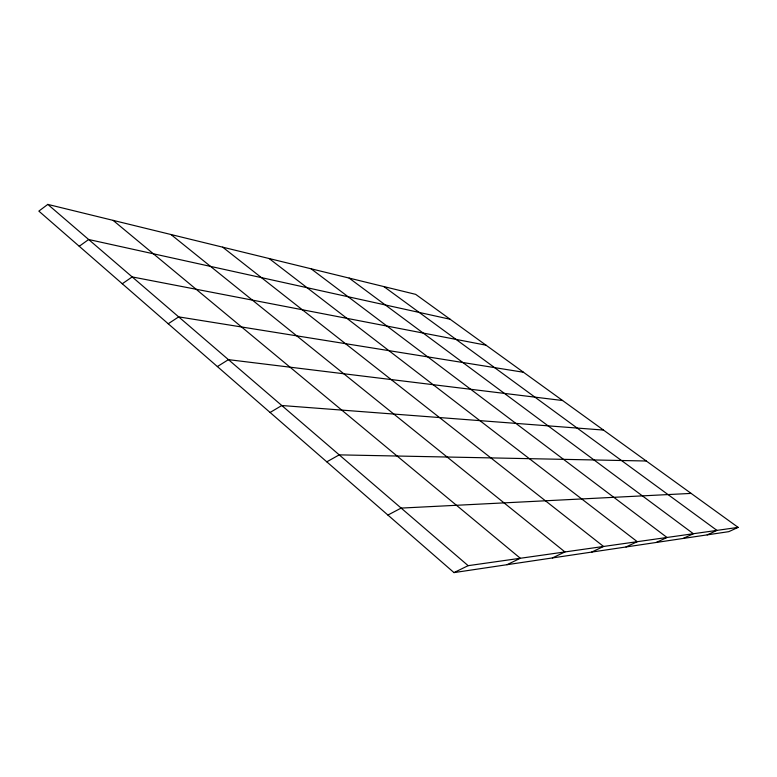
<?xml version="1.0" encoding="UTF-8"?>
<svg xmlns="http://www.w3.org/2000/svg" width="777" height="777" viewBox="0 0 777 777"><rect width="100%" height="100%" fill="white"/><g stroke="black" fill="none" stroke-linecap="round" stroke-linejoin="round"><path stroke-width="1.17" d="M47.805 204.4L38.85 211.111L453.991 572.6L728.816 531.653L738.15 527.379L415.685 294.366L47.805 204.4L468.142 565.666L738.15 527.379M79.244 246.28L88.656 239.51L450.116 319.25M122.28 283.76L132.187 276.923L486.013 345.182M168.22 323.766L178.681 316.88L523.465 372.251M217.375 366.569L228.438 359.644L562.587 400.524M270.095 412.47L281.808 405.516L603.486 430.07M326.787 461.839L339.228 454.866L646.289 461.004M387.908 515.054L401.155 508.09L691.122 493.405M453.991 572.6L468.142 565.666M507.002 564.704L520.318 558.265L113.083 220.357M552.379 557.944L564.947 551.942L170.969 234.518M591.666 552.088L603.554 546.464L222.669 247.164M626 546.969L637.276 541.686L269.114 258.518M656.274 542.463L666.996 537.47L311.072 268.784M683.158 538.451L693.375 533.731L349.155 278.098M707.196 534.877L716.948 530.39L383.887 286.587"/></g></svg>
